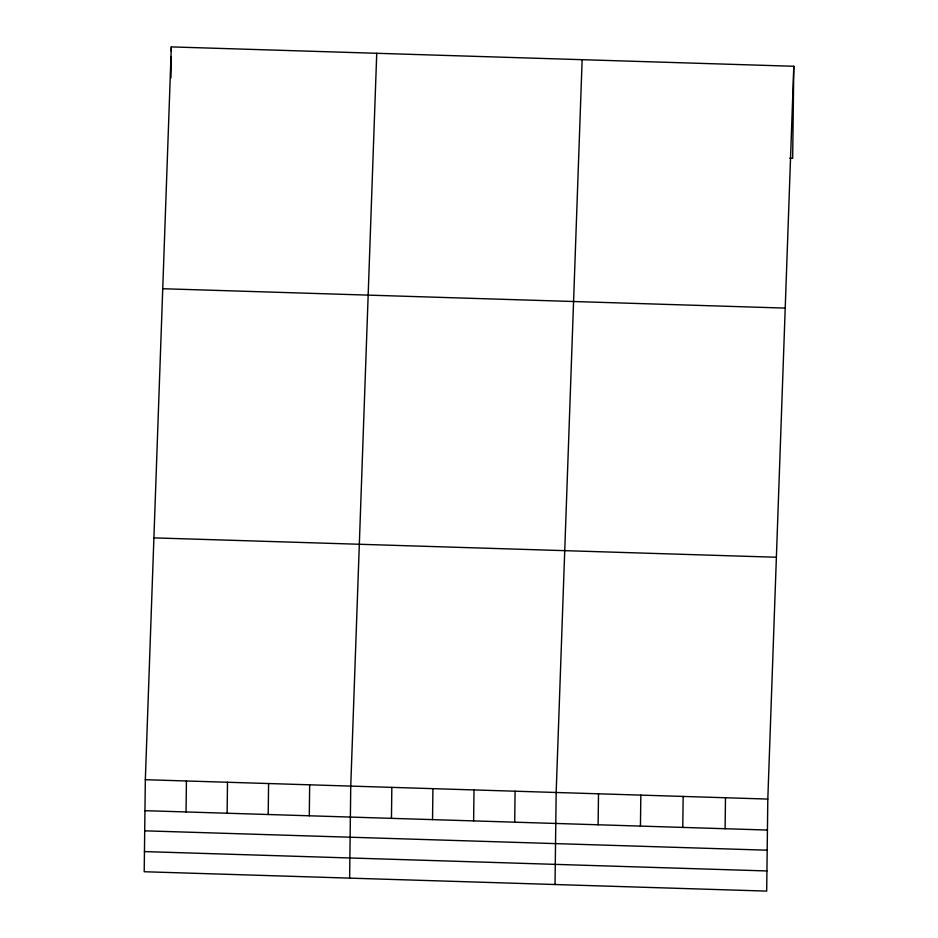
<?xml version="1.0" encoding="UTF-8"?>
<svg xmlns="http://www.w3.org/2000/svg" width="938" height="938" viewBox="0 0 938 938"><rect width="100%" height="100%" fill="white"/><g stroke="black" fill="none" stroke-linecap="round" stroke-linejoin="round"><path stroke-width="1.41" d="M145.331 779.701L144.206 871.73L766.686 891.1L767.812 799.07L793.794 66.27L171.314 46.9L145.331 779.701L767.812 799.07M170.939 77.877L171.197 56.761M171.267 51.121L171.314 46.9M186.041 811.956L186.416 780.979M227.125 813.234L227.5 782.257M268.209 814.512L268.585 783.535M309.282 815.79L309.669 784.813M349.628 878.12L350.753 786.091L376.736 53.29M391.451 818.346L391.838 787.369M432.535 819.624L432.922 788.647M473.62 820.902L474.007 789.925M514.704 822.18L515.079 791.203M555.038 884.511L556.164 792.481L582.146 59.68M598.116 824.783L598.503 793.794M640.443 826.097L640.83 795.119M682.77 827.41L683.157 796.432M725.109 828.735L725.484 797.746M793.794 66.27L792.669 158.299L789.749 158.217M162.743 288.728L785.223 308.098M153.902 537.873L776.383 557.242M144.956 810.678L767.436 830.048M144.71 830.822L767.19 850.191M144.452 851.587L766.932 870.956"/></g></svg>
